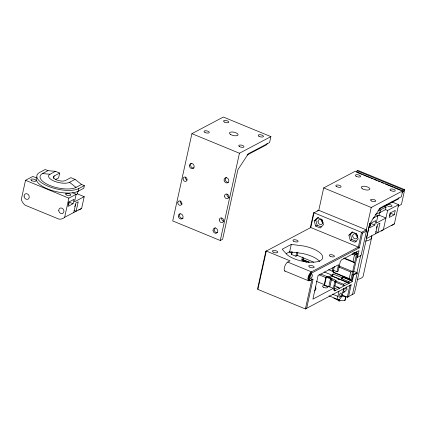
<?xml version="1.0" encoding="UTF-8"?>
<svg xmlns="http://www.w3.org/2000/svg" width="426" height="426" viewBox="0 0 426 426"><rect width="100%" height="100%" fill="white"/><g stroke="black" fill="none" stroke-linecap="round" stroke-linejoin="round"><path stroke-width="0.64" d="M310.41 280.249L309.521 280.297C308.317 277.821 310.027 274.498 312.034 272.874L359.262 247.916L362.499 233.171L361.573 232.351L314.031 212.782L310.788 227.527L265.824 251.292L257.719 288.152L257.863 289.387L305.399 308.957L306.656 308.296L312.977 279.547L312.743 279.014L309.526 280.713L308.477 280.745C307.061 277.773 309.09 273.827 311.47 271.863L358.33 247.096L361.573 232.351L366.291 229.859L366.435 231.094L361.083 255.424L357.547 257.293L356.844 257.006L357.707 256.553M84.353 185.63L78.847 188.537A22.913 8.84 12.4 0 1 48.266 186.295A22.913 8.84 12.4 0 1 39.698 172.423L45.204 169.511L48 170.666L55.476 171.332L59.672 173.057L54.166 175.965A6.544 2.524 12.4 0 0 56.615 179.932A6.544 2.524 12.4 0 0 65.354 180.571L70.854 177.663L75.051 179.389L81.558 184.479L84.353 185.63L83.768 188.281L78.267 191.194A22.913 8.84 12.4 0 1 74.225 192.536L72.564 192.802A22.913 8.84 12.4 0 1 47.685 188.952A22.913 8.84 12.4 0 1 36.391 177.914L32.829 176.428L25.512 180.294L21.3 199.464A9.851 8.27 62.1 0 0 25.315 205.289L59.022 219.15A9.851 8.27 62.1 0 0 64.64 217.313L81.648 208.325L84.21 196.674L77.362 193.846L75.652 194.751M53.633 178.398L54.166 175.965M59.672 173.057L58.602 177.924L55.3 179.671M64.64 217.313L68.858 198.138L76.169 194.272L72.596 192.797M73.043 203.74L74.017 199.315L68.985 201.977L68.011 206.402L73.043 203.74L68.714 201.956M76.169 194.272L74.513 201.802L84.21 196.674M77.362 193.846L77.91 191.343M78.267 191.194L78.847 188.537M73.789 212.478L75.86 203.042L78.219 201.796L76.147 211.232L73.98 210.343M191.902 133.668L172.716 220.929L220.258 240.498L222.617 239.252L237.91 169.681L248.369 153.733L269.594 142.513L270.893 136.613L223.352 117.043L191.902 133.668L239.444 153.238L270.893 136.613M220.258 240.498L239.444 153.238M267.107 143.418L266.852 144.595L247.091 155.043M257.863 289.387L266.293 251.047L290.058 260.834L287.699 262.081A4.91 1.88 -67.6 0 0 284.515 267.161A4.91 1.88 -67.6 0 0 285.18 271.101M286.24 253.592L289.653 251.787L291.277 244.417L303.285 245.956A19.639 7.577 12.4 0 1 320.283 260.632A19.639 7.577 12.4 0 1 286.943 254.594L282.177 249.226L291.277 244.417M297.028 255.589L295.846 256.212L291.65 254.482L291.837 251.755M291.65 254.482L292.188 252.032M296.656 252.533L295.846 256.212L297.151 255.334L297.849 252.149M302.492 257.07L301.778 260.302L306.576 262.278M308.573 262.294L301.943 259.567L303.11 259.615L303.509 257.805M366.291 229.859L318.749 210.29L313.563 213.027L310.325 227.772L310.788 227.527L358.33 247.096L359.262 247.916M303.52 260.297L303.259 261.479L304.297 261.367M318.717 210.54L323.691 187.914L355.14 171.295L402.682 190.864L401.383 196.764L380.157 207.984L369.699 223.932L354.405 293.503L352.046 294.749L352.494 294.499L357.196 273.114L356.887 272.619L353.239 271.117M329.857 286.884L328.765 286.805L324.569 285.079L324.261 284.584L325.805 277.576L327.498 276.49L331.694 278.221L332.184 279.467L331.396 279.882L329.857 286.884L333.35 288.322L334.889 281.32L336.071 280.697L335.065 279.914L320.773 274.03M324.569 285.079L326.321 277.118L330.512 278.844L331.396 279.882L334.889 281.32M328.765 286.805L330.512 278.844L331.694 278.221M333.01 267.501L332.2 271.176L328.606 269.695M333.169 271.985L349.251 278.604L350.88 279.712L333.404 272.518L333.169 271.985L334.341 266.474M333.079 273.993L331.966 275.883L349.442 283.077L348.601 281.554L341.609 278.679L342.163 277.731L333.079 273.993L332.754 275.468L324.245 271.964M333.404 272.518L333.814 270.643M356.748 172.269L357.073 170.794L357.861 170.379L404.7 189.661L401.457 204.405L398.086 206.184M333.377 270.553L332.2 271.176L333.505 270.297L336.998 271.735L338.537 264.732L318.094 275.537L312.908 299.127L333.35 288.322M336.071 280.697L334.043 289.914L334.506 290.974L352.195 281.623L353.655 274.988L357.196 273.114M343.686 288.727L342.552 293.887A4.91 1.88 -67.6 0 1 339.218 299.558A4.91 1.88 -67.6 0 1 337.834 296.379L338.968 291.219L338.106 291.672M342.163 277.731L342.328 276.996L350.715 280.446L356.551 253.907L357.733 253.284L355.337 252.298M346.013 296.4L344.831 300.713L338.931 300.628L339.213 299.366M349.251 278.604L350.71 271.969L352.664 271.602L338.803 265.893M343.761 258.289L354.608 262.757L352.978 261.649L354.437 255.014L356.392 254.647L352.776 253.156M344.831 300.713L345.805 296.288L341.215 296.224M357.733 253.284L351.897 279.823L348.601 281.554M352.494 294.499L347.307 297.231L349.9 285.436L351.157 284.781L348.559 296.576L347.307 297.231L341.822 294.973M357.547 257.293L359.006 250.658L341.317 260.004L340.204 261.894L338.175 271.112L336.998 271.735M356.732 273.417L360.715 255.318M366.115 230.754L371.232 207.483L402.682 190.864M369.741 223.309L366.371 238.651L394.385 223.847L398.603 204.666L391.888 201.903M371.818 236.723L363.389 275.058A18.249 7.04 12.4 0 1 357.158 279.435M374.768 225.077L375.743 220.657L370.711 223.315L369.741 227.74L374.768 225.077L370.439 223.299M375.514 214.629L377.899 215.609L376.243 223.139L385.94 218.016L379.087 215.189L377.377 216.094M379.087 215.189L379.779 212.052M375.956 213.873A22.913 8.84 12.4 0 0 379.992 212.531L380.578 209.88L386.078 206.967L383.842 206.046M375.514 233.821L377.59 224.38L379.949 223.133L377.873 232.575L375.705 231.68M386.078 206.967L385.498 209.624L379.992 212.531M398.603 204.666L387.596 210.487L383.379 229.662A9.851 8.27 62.1 0 1 381.201 231.036M394.274 214.773L395.243 210.353L390.211 213.011L389.242 217.436L394.274 214.773L389.939 212.989M398.896 197.669L398.635 198.846L378.879 209.288M401.888 192.451L403.587 191.551L403.912 190.076L404.7 189.661M36.391 177.914L36.764 177.109M314.228 220.902L317.461 217.638L322.072 219.539L323.456 224.704L320.219 227.969L315.607 226.068L314.228 220.902L315.799 220.072L318.568 217.276M348.905 235.189L352.137 231.925L356.754 233.821L358.133 238.986L354.901 242.25L350.284 240.349L348.905 235.189L350.476 234.359L352.787 232.026M327.498 276.49L325.805 277.576L319.037 274.791M81.558 184.479L76.052 187.387A19.639 7.577 12.4 0 1 49.837 185.464A19.639 7.577 12.4 0 1 42.493 173.574L48 170.666M42.493 173.574L49.975 174.239L55.476 171.332M49.975 174.239A11.454 4.42 12.4 0 0 54.256 181.178A11.454 4.42 12.4 0 0 69.55 182.296L75.051 179.389M315.607 226.068L317.178 225.237L321.215 226.898M372.835 218.288L377.899 215.609M362.499 233.171L366.435 231.094M350.284 240.349L351.86 239.518L356.471 241.42M328.425 277.102L330.949 275.766L347.03 282.385L348.66 283.492M341.609 278.679L343.968 277.433L350.96 280.308L352.195 281.623M353.495 275.723L352.957 274.701L356.887 272.619M337.807 287.529L339.618 288.269L337.988 287.167L334.447 289.036L335.294 290.553L333.483 289.813M335.747 281.069L343.489 284.259L347.03 282.385M351.157 284.781L305.399 308.957L311.885 279.467L312.977 279.547M317.498 210.945L318.749 210.29M313.563 213.027L314.031 212.782M265.824 251.292L266.293 251.047M308.946 280.883L309.926 280.404M309.521 280.297L308.477 280.745L284.706 270.957M308.142 280.297L309.239 279.93M307.966 279.578L309.09 279.328M353.511 252.895L355.465 252.527M307.966 278.636L309.09 278.54M308.136 277.534L309.233 277.614M289.653 251.787L301.667 253.326A19.639 7.577 12.4 0 1 319.777 261.575M308.472 276.346L309.51 276.618M357.073 170.794L403.912 190.076M357.361 172.519L362.222 174.522M363.442 175.022L369.523 177.525M370.742 178.025L372.564 178.776M373.783 179.277L376.824 180.533M378.043 181.034L379.864 181.785M381.084 182.285L383.517 183.286M385.338 184.037L393.246 187.291M394.465 187.791L400.546 190.3M401.766 190.8L403.587 191.551M385.184 209.491L387.596 210.487M323.691 187.914L371.232 207.483M354.155 252.922L356.551 253.907M352.057 254.034L354.437 255.014M344.043 257.97L352.978 261.649M338.798 267.07L350.71 271.969M352.957 274.701L353.655 274.988M289.227 252.07L291.554 253.028M297.151 255.334L313.76 262.171M303.11 259.615L309.228 262.128M337.807 279.025L339.618 279.77M287.699 262.081L311.47 271.863M335.294 282.055L344.336 285.777L343.489 284.259M334.415 285.697L337.988 287.167M343.1 290.804L344.831 291.517M342.68 292.114L343.835 292.587L347.068 289.323L346.455 287.028M316.262 281.293L324.261 284.584M332.328 294.116L337.834 296.379M328.994 295.809L338.169 299.59M25.512 180.294L68.858 198.138M308.941 275.153L309.904 275.617M333.798 298.131L338.931 300.628M309.516 274.04L310.394 274.679M69.55 182.296L76.052 187.387M310.16 273.082L310.932 273.881M310.826 272.336L311.497 273.263M330.949 275.766L331.183 276.298M315.528 286.938L315.943 288.178A19.639 7.577 12.4 0 1 314.564 290.889M350.476 234.359L351.86 239.518M315.799 220.072L317.178 225.237M194.022 167.929A2.7 2.268 62.1 0 1 191.061 166.667A2.7 2.268 62.1 0 1 191.269 163.376M217.271 232.644A2.7 2.268 62.1 0 1 214.427 230.791A2.7 2.268 62.1 0 1 215.327 227.67M183.132 218.171A2.7 2.268 62.1 0 1 180.054 217.132A2.7 2.268 62.1 0 1 180.15 213.74M228.341 182.312A2.7 2.268 62.1 0 1 225.492 180.459A2.7 2.268 62.1 0 1 226.398 177.338M182.243 204.065A2.29 1.922 62.1 0 1 180.219 201.056M223.916 221.371A2.455 2.061 62.1 0 1 221.744 218.149M229.167 197.483A2.455 2.061 62.1 0 1 226.994 194.261M186.971 180.038A2.29 1.922 62.1 0 1 185.47 177.168M75.189 204.677A2.7 2.268 62.1 0 1 75.184 205.561M75.093 205.912A2.7 2.268 62.1 0 1 74.779 206.541M68.517 203.026A2.945 1.134 12.4 0 1 68.336 204.464M81.648 208.325A9.851 8.27 62.1 0 1 78.656 209.965M394.385 223.847A9.851 8.27 62.1 0 1 391.387 225.487M387.479 204.379A2.7 1.044 12.4 0 1 391.755 205.46A2.7 1.044 12.4 0 1 389.63 206.583A2.7 1.044 12.4 0 1 386.803 204.736M389.742 214.06A2.945 1.134 12.4 0 1 389.561 215.497M376.914 226.02A2.7 2.268 62.1 0 1 376.781 227.367M376.632 227.686A2.7 2.268 62.1 0 1 376.36 228.054M380.578 209.88A22.913 8.84 12.4 0 1 378.054 210.859M370.242 224.369A2.945 1.134 12.4 0 1 370.061 225.801M371.637 235.754A18.249 7.04 12.4 0 1 365.588 241.095M339.708 300.591A0.82 0.314 12.4 0 1 339.767 301.038A0.82 0.314 12.4 0 1 338.697 300.9A0.82 0.314 12.4 0 1 338.446 300.431M342.967 295.117A3.275 1.262 12.4 0 1 342.307 295.202M323.158 222.793A2.7 2.268 62.1 0 1 321.337 219.134M357.723 237.037A2.7 2.268 62.1 0 1 355.95 233.656M356.296 251.809A2.29 1.922 62.1 0 1 356.546 253.502M346.333 287.539A2.7 2.268 62.1 0 1 343.489 289.025M224.321 122.022A2.7 1.044 12.4 0 0 228.735 122.342A2.7 1.044 12.4 0 0 225.455 120.446A2.7 1.044 12.4 0 0 224.321 122.022M258.992 136.293A2.7 1.044 12.4 0 0 263.406 136.618A2.7 1.044 12.4 0 0 260.132 134.722A2.7 1.044 12.4 0 0 258.992 136.293M239.668 146.693A2.7 1.044 12.4 0 0 243.96 146.842A2.7 1.044 12.4 0 0 240.408 145.016A2.7 1.044 12.4 0 0 239.668 146.693M204.954 132.401A2.7 1.044 12.4 0 0 209.272 132.582A2.7 1.044 12.4 0 0 205.785 130.745A2.7 1.044 12.4 0 0 204.954 132.401M230.727 134.573A4.42 1.704 12.4 0 0 237.953 135.106A4.42 1.704 12.4 0 0 232.591 132.001A4.42 1.704 12.4 0 0 230.727 134.573M189.426 165.778A2.7 2.268 62.1 0 0 193.042 168.462A2.7 2.268 62.1 0 0 192.903 163.962A2.7 2.268 62.1 0 0 189.426 165.778M213.037 230.402A2.7 2.268 62.1 0 0 216.658 233.081A2.7 2.268 62.1 0 0 216.514 228.581A2.7 2.268 62.1 0 0 213.037 230.402M178.334 216.115A2.7 2.268 62.1 0 0 181.955 218.794A2.7 2.268 62.1 0 0 181.817 214.299A2.7 2.268 62.1 0 0 178.334 216.115M224.103 180.065A2.7 2.268 62.1 0 0 227.724 182.743A2.7 2.268 62.1 0 0 227.585 178.249A2.7 2.268 62.1 0 0 224.103 180.065M224.582 196.109A2.455 2.061 62.1 0 0 227.873 198.548A2.455 2.061 62.1 0 0 227.745 194.458A2.455 2.061 62.1 0 0 224.582 196.109M219.331 219.997A2.455 2.061 62.1 0 0 222.622 222.431A2.455 2.061 62.1 0 0 222.494 218.346A2.455 2.061 62.1 0 0 219.331 219.997M183.058 178.973A2.29 1.922 62.1 0 0 186.13 181.247A2.29 1.922 62.1 0 0 186.013 177.434A2.29 1.922 62.1 0 0 183.058 178.973M177.807 202.861A2.29 1.922 62.1 0 0 180.88 205.135A2.29 1.922 62.1 0 0 180.762 201.322A2.29 1.922 62.1 0 0 177.807 202.861M24.085 196.21A2.945 2.471 62.1 0 0 28.036 199.134A2.945 2.471 62.1 0 0 27.882 194.229A2.945 2.471 62.1 0 0 24.085 196.21M58.767 210.497A2.945 2.471 62.1 0 0 62.713 213.421A2.945 2.471 62.1 0 0 62.563 208.516A2.945 2.471 62.1 0 0 58.767 210.497M31.615 180.581A2.7 1.044 12.4 0 0 36.029 180.906A2.7 1.044 12.4 0 0 32.754 179.011A2.7 1.044 12.4 0 0 31.615 180.581M66.291 194.858A2.7 1.044 12.4 0 0 70.705 195.177A2.7 1.044 12.4 0 0 67.425 193.282A2.7 1.044 12.4 0 0 66.291 194.858M356.104 176.268A2.7 1.044 12.4 0 0 360.518 176.593A2.7 1.044 12.4 0 0 357.244 174.697A2.7 1.044 12.4 0 0 356.104 176.268M390.78 190.544A2.7 1.044 12.4 0 0 395.195 190.869A2.7 1.044 12.4 0 0 391.92 188.974A2.7 1.044 12.4 0 0 390.78 190.544M371.456 200.944A2.7 1.044 12.4 0 0 375.743 201.088A2.7 1.044 12.4 0 0 372.196 199.267A2.7 1.044 12.4 0 0 371.456 200.944M336.742 186.652A2.7 1.044 12.4 0 0 341.061 186.833A2.7 1.044 12.4 0 0 337.568 184.99A2.7 1.044 12.4 0 0 336.742 186.652M362.515 188.825A4.42 1.704 12.4 0 0 369.741 189.352A4.42 1.704 12.4 0 0 364.374 186.253A4.42 1.704 12.4 0 0 362.515 188.825M318.046 221.685A2.7 2.268 62.1 0 0 321.667 224.364A2.7 2.268 62.1 0 0 321.529 219.869A2.7 2.268 62.1 0 0 318.046 221.685M323.297 287.177A2.62 1.012 12.4 0 0 327.578 287.491A2.62 1.012 12.4 0 0 324.399 285.649A2.62 1.012 12.4 0 0 323.297 287.177M309.553 267.038A2.78 1.076 12.4 0 0 314.1 267.374A2.78 1.076 12.4 0 0 310.724 265.419A2.78 1.076 12.4 0 0 309.553 267.038M273.199 252.075A2.78 1.076 12.4 0 0 277.747 252.41A2.78 1.076 12.4 0 0 274.371 250.456A2.78 1.076 12.4 0 0 273.199 252.075M293.754 241.249A2.62 1.012 12.4 0 0 298.035 241.558A2.62 1.012 12.4 0 0 294.856 239.721A2.62 1.012 12.4 0 0 293.754 241.249M330.107 256.212A2.62 1.012 12.4 0 0 334.389 256.527A2.62 1.012 12.4 0 0 331.21 254.684A2.62 1.012 12.4 0 0 330.107 256.212M352.723 235.967A2.7 2.268 62.1 0 0 356.344 238.651A2.7 2.268 62.1 0 0 356.205 234.151A2.7 2.268 62.1 0 0 352.723 235.967M340.347 296.629A2.29 0.879 -67.6 0 0 341.135 293.056A2.29 0.879 -67.6 0 0 339.091 295.713A2.29 0.879 -67.6 0 0 340.347 296.629M311.353 278.072A2.29 0.879 -67.6 0 0 312.141 274.498A2.29 0.879 -67.6 0 0 310.096 277.156A2.29 0.879 -67.6 0 0 311.353 278.072"/></g></svg>
